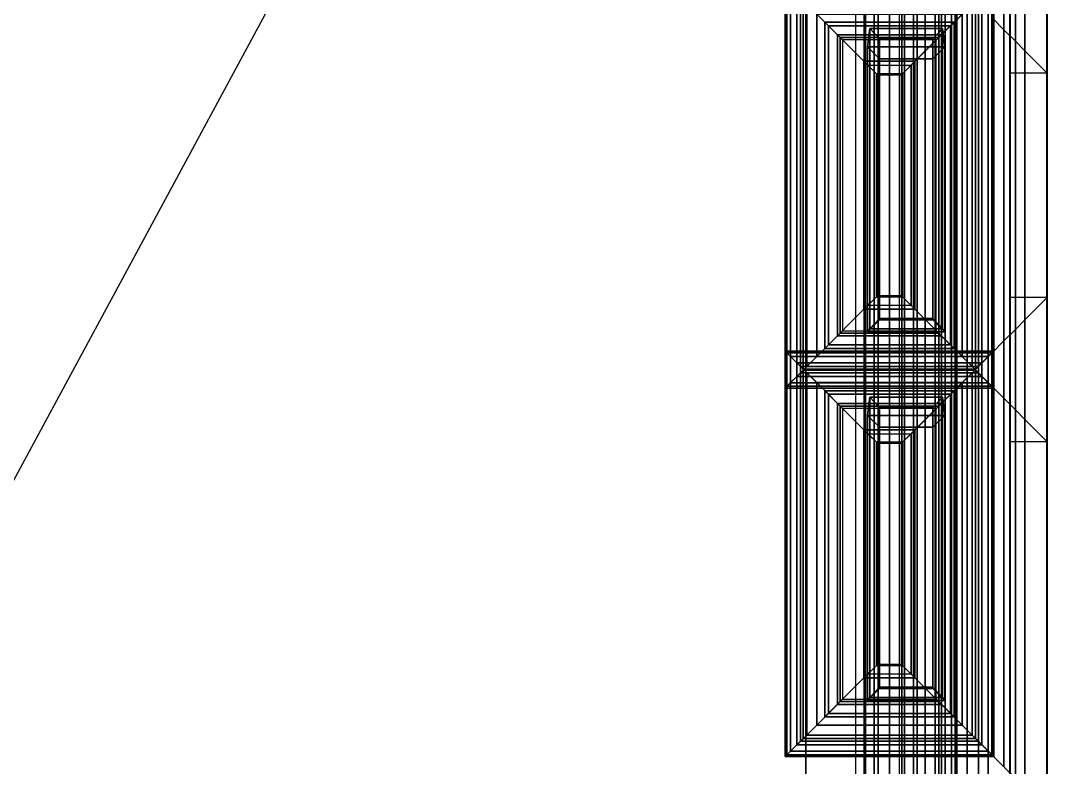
# Model space of a CAD drawing. Extents: x -152 to 154, y -106 to 95.
# Drawn here: x 102.56 to 133.72, y -8.25 to 14.03 of the extents above; entities that cross this region are included whole.
import ezdxf

# ---------------------------------------------------------------- set-up
doc = ezdxf.new("R2010")
doc.units = 0
for name, color, linetype in [('GROUND1', 253, 'CONTINUOUS'), ('ROOF1', 37, 'CONTINUOUS'), ('ROOF2', 59, 'CONTINUOUS'), ('WALLBASS', 250, 'CONTINUOUS'), ('WALLCOV', 37, 'CONTINUOUS'), ('WALLSIDE', 8, 'CONTINUOUS'), ('WALLVERS', 37, 'CONTINUOUS')]:
    doc.layers.add(name, color=color, linetype=linetype)

msp = doc.modelspace()

# ---------------------------------------------------------------- linework, layer by layer
at = {"layer": 'GROUND1', "invisible_edges": 8}
for points in [[(-151.5, 95, -0.075062), (-151.5, -80, -0.075062), (153.5, 95, -0.075062)], [(-151.5, -80, -0.075062), (-56.949997, -80, -0.075062), (153.5, 95, -0.075062)], [(-56.949997, -80, -0.075062), (-56.949997, -106, -0.075062), (153.5, 95, -0.075062)], [(153.5, 95, -0.075062), (-56.949997, -106, -0.075062), (58.949997, -80, -0.075062)], [(153.5, -80, -0.075062), (153.5, 95, -0.075062), (58.949997, -80, -0.075062)]]:
    msp.add_3dface(points, dxfattribs=at)
at = {"layer": 'ROOF1'}
for points in [[(0.5, 70, 105.704536), (0.5, 10, 135.704529), (82.527527, 10, 135.704529), (127.5, 70, 105.704536)], [(127.5, -52, 105.704536), (127.5, 10, 105.704536), (127.5, 70, 105.704536), (82.527527, 10, 135.704529)], [(127.5, -52, 105.704536), (82.527527, 10, 135.704529), (0.5, 10, 135.704529), (0.5, -52, 105.704536)]]:
    msp.add_3dface(points, dxfattribs=at)
at = {"layer": 'ROOF2'}
for points in [[(132.100006, -55.5, 107.236023), (132.100006, 73.800003, 107.236023), (-130, 73.800003, 107.236023), (-130, -55.5, 107.236023)], [(127.156631, 70.400963, 105.287766), (81.848633, 10.275219, 135.787766), (82.33374, 9.811211, 135.787766), (127.651321, 69.949677, 105.287766)], [(127.156631, 70.400963, 105.287766), (127.156631, 70.400963, 104.300003), (81.848633, 10.275219, 134.800003), (81.848633, 10.275219, 135.787766)], [(127.651321, 69.949677, 106.277718), (82.33374, 9.811207, 136.77771), (82.818832, 9.347198, 136.77771), (128.145996, 69.498383, 106.277718)], [(127.651321, 69.949677, 106.277718), (127.651321, 69.949677, 105.287766), (82.33374, 9.811211, 135.787766), (82.33374, 9.811207, 136.77771)], [(82.818832, 9.347198, 136.77771), (82.818848, 9.347198, 135.787766), (128.146011, 69.498383, 105.287766), (128.145996, 69.498383, 106.277718)], [(128.146011, 69.498383, 105.287766), (82.818848, 9.347198, 135.787766), (83.30394, 8.88319, 135.787766), (128.640686, 69.047089, 105.287766)], [(128.640686, 69.047089, 104.300003), (128.640686, 69.047089, 105.287766), (83.30394, 8.88319, 135.787766), (83.30394, 8.88319, 134.800003)], [(82.844101, 10.491188, 135.770432), (82.350983, 10.035786, 135.778381), (126.62146, -51.420319, 106.346451), (127.123932, -50.977798, 106.33873)], [(82.844101, 10.491188, 135.770432), (127.123932, -50.977798, 106.33873), (127.123932, -50.995041, 105.35112), (82.844101, 10.473949, 134.782822)], [(82.350967, 10.053066, 136.768188), (81.857849, 9.59766, 136.776123), (126.118973, -51.845573, 107.343979), (126.621445, -51.403046, 107.336258)], [(126.62146, -51.420319, 106.346451), (82.350983, 10.035786, 135.778381), (82.350967, 10.053066, 136.768188), (126.621445, -51.403046, 107.336258)], [(81.857849, 9.580379, 135.786331), (81.364716, 9.124977, 135.794281), (125.616486, -52.305367, 106.361908), (126.118973, -51.862846, 106.354179)], [(81.857849, 9.580379, 135.786331), (126.118973, -51.862846, 106.354179), (126.118973, -51.845573, 107.343979), (81.857849, 9.59766, 136.776123)], [(81.364716, 9.107738, 134.806671), (125.616486, -52.322601, 105.37429), (125.616486, -52.305367, 106.361908), (81.364716, 9.124977, 135.794281)]]:
    msp.add_3dface(points, dxfattribs=at)
at = {"layer": 'WALLBASS', "invisible_edges": 8}
for points in [[(127.74942, 20.169628, -0.5), (127.74942, 20.169628, 18), (127.74942, -2.330368, -0.5)], [(127.74942, -2.330368, -0.5), (127.74942, 20.169628, 18), (127.74942, -2.330368, 18)], [(127.74942, -2.330368, -0.5), (127.74942, -2.330368, 18), (127.74942, -8.830368, 5.300003)], [(127.74942, -8.830368, 5.300003), (127.74942, -2.330368, 18), (127.74942, -8.830368, 16.700001)], [(127.74942, -8.830368, 16.700001), (127.74942, -2.330368, 18), (127.74942, -18.430374, 16.700001)], [(127.74942, -2.330368, -0.5), (127.74942, -8.830368, 5.300003), (127.74942, -24.830368, -0.5)], [(127.74942, -18.430374, 16.700001), (127.74942, -2.330368, 18), (127.74942, -24.830368, 18)]]:
    msp.add_3dface(points, dxfattribs=at)
at = {"layer": 'WALLCOV'}
for points in [[(131.445328, 73.245331, 106.677689), (132.102219, 73.902222, 106.785728), (132.102219, -56.359291, 106.785728), (131.445328, -55.372772, 106.677689)], [(132.102219, 73.902222, 106.785728), (132.107178, 73.907181, 107.244904), (132.107178, -56.366737, 107.244904), (132.102219, -56.359291, 106.785728)], [(131.159729, 72.959724, 106.434586), (131.445328, 73.245331, 106.677689), (131.445328, -55.372772, 106.677689), (131.159729, -54.943848, 106.434586)], [(130.817001, 72.617004, 106.029434), (131.159729, 72.959724, 106.056442), (131.159729, -54.943848, 106.056442), (130.817001, -54.429146, 106.029434)], [(131.159729, 72.959724, 106.056442), (131.159729, 72.959724, 106.434586), (131.159729, -54.943848, 106.434586), (131.159729, -54.943848, 106.056442)], [(130.474274, 72.274277, 105.273132), (130.817001, 72.617004, 105.543243), (130.817001, -54.429146, 105.543243), (130.474274, -53.914436, 105.273132)], [(130.817001, 72.617004, 105.543243), (130.817001, 72.617004, 106.029434), (130.817001, -54.429146, 106.029434), (130.817001, -54.429146, 105.543243)], [(128.046646, 69.846642, 105.219116), (130.474274, 72.274277, 105.273132), (130.474274, -53.914436, 105.273132), (128.046646, -50.268608, 105.219116)], [(129.867172, 71.667175, 99.524506), (130.51297, 72.312965, 99.524506), (130.51297, -53.972534, 99.524506), (129.867172, -53.002693, 99.524506)], [(130.51297, 72.312965, 99.766678), (130.351517, 72.15152, 100.008842), (130.351517, -53.730072, 100.008842), (130.51297, -53.972534, 99.766678)], [(130.51297, 72.312965, 99.524506), (130.51297, 72.312965, 99.766678), (130.51297, -53.972534, 99.766678), (130.51297, -53.972534, 99.524506)], [(130.351517, 72.15152, 100.600815), (129.974808, 71.774811, 100.627716), (129.974808, -53.16433, 100.627716), (130.351517, -53.730072, 100.600815)], [(129.974808, 71.774811, 100.627716), (130.163162, 71.963165, 100.789169), (130.163162, -53.447205, 100.789169), (129.974808, -53.16433, 100.627716)], [(130.459152, 72.259148, 101.246597), (130.055527, 71.85553, 101.273506), (130.055527, -53.285561, 101.273506), (130.459152, -53.891716, 101.246597)], [(130.163162, 71.963165, 100.789169), (130.459152, 72.259148, 101.246597), (130.459152, -53.891716, 101.246597), (130.163162, -53.447205, 100.789169)], [(130.351517, 72.15152, 100.008842), (130.351517, 72.15152, 100.600815), (130.351517, -53.730072, 100.600815), (130.351517, -53.730072, 100.008842)], [(129.867172, 71.667175, 101.085152), (129.22139, 71.021393, 101.246597), (129.22139, -52.032845, 101.246597), (129.867172, -53.002693, 101.085152)], [(129.571198, 71.371193, 100.035751), (129.867172, 71.667175, 99.524506), (129.867172, -53.002693, 99.524506), (129.571198, -52.558182, 100.035751)], [(130.055527, 71.85553, 101.273506), (129.867172, 71.667175, 101.085152), (129.867172, -53.002693, 101.085152), (130.055527, -53.285561, 101.273506)], [(128.800003, 70.599998, 100.1269), (129.571198, 71.371193, 100.035751), (129.571198, -52.558182, 100.035751), (128.800003, -51.400002, 100.1269)], [(129.329025, 71.129021, 102.834152), (128.160889, 69.960884, 102.896202), (128.160889, -50.440178, 102.896202), (129.329025, -52.194489, 102.834152)], [(128.871597, 70.671593, 102.591988), (129.329025, 71.129021, 102.834152), (129.329025, -52.194489, 102.834152), (128.871597, -51.507515, 102.591988)], [(128.952316, 70.752312, 101.085152), (128.871597, 70.671593, 102.591988), (128.871597, -51.507515, 102.591988), (128.952316, -51.628746, 101.085152)], [(129.22139, 71.021393, 101.246597), (128.952316, 70.752312, 101.085152), (128.952316, -51.628746, 101.085152), (129.22139, -52.032845, 101.246597)], [(127.761047, 69.561043, 104.949005), (128.046646, 69.846642, 105.219116), (128.046646, -50.268608, 105.219116), (127.761047, -49.839684, 104.949005)], [(128.160889, 69.960884, 102.896202), (127.789597, 69.5896, 103.112289), (127.789597, -49.882576, 103.112289), (128.160889, -50.440178, 102.896202)], [(127.789597, 69.5896, 103.112289), (127.761047, 69.561043, 104.949005), (127.761047, -49.839684, 104.949005), (127.789597, -49.882576, 103.112289)], [(132.100006, 12.472824, 107.244904), (133.207169, 12.472824, 107.244904), (133.207199, 27.767174, 107.244904), (132.100006, 27.767174, 107.244904)], [(132.545349, 27.105328, 106.677689), (133.20224, 27.762215, 106.785728), (133.202209, 12.477783, 106.785728), (132.545319, 13.13467, 106.677689)], [(133.20224, 27.762215, 106.785728), (133.207199, 27.767174, 107.244904), (133.207169, 12.472824, 107.244904), (133.202209, 12.477783, 106.785728)], [(132.259735, 26.819721, 106.434586), (132.545349, 27.105328, 106.677689), (132.545319, 13.13467, 106.677689), (132.25972, 13.420277, 106.434586)], [(131.917023, 26.476997, 106.029434), (132.259735, 26.819721, 106.056442), (132.25972, 13.420277, 106.056442), (131.916992, 13.763, 106.029434)], [(132.259735, 26.819721, 106.056442), (132.259735, 26.819721, 106.434586), (132.25972, 13.420277, 106.434586), (132.25972, 13.420277, 106.056442)], [(131.574295, 26.134274, 105.273132), (131.917023, 26.476997, 105.543243), (131.916992, 13.763, 105.543243), (131.574265, 14.105724, 105.273132)], [(131.917023, 26.476997, 105.543243), (131.917023, 26.476997, 106.029434), (131.916992, 13.763, 106.029434), (131.916992, 13.763, 105.543243)], [(132.100006, 1.472824, 107.244904), (133.207169, 1.472824, 107.244904), (133.207199, 16.767174, 107.244904), (132.100006, 16.767174, 107.244904)], [(132.545349, 16.105328, 106.677689), (133.20224, 16.762215, 106.785728), (133.202209, 1.477776, 106.785728), (132.545319, 2.134666, 106.677689)], [(133.20224, 16.762215, 106.785728), (133.207199, 16.767174, 107.244904), (133.207169, 1.472824, 107.244904), (133.202209, 1.477776, 106.785728)], [(132.259735, 15.819721, 106.434586), (132.545349, 16.105328, 106.677689), (132.545319, 2.134666, 106.677689), (132.25972, 2.420273, 106.434586)], [(131.917023, 15.476997, 106.029434), (132.259735, 15.819721, 106.056442), (132.25972, 2.420273, 106.056442), (131.916992, 2.762993, 106.029434)], [(132.259735, 15.819721, 106.056442), (132.259735, 15.819721, 106.434586), (132.25972, 2.420273, 106.434586), (132.25972, 2.420273, 106.056442)], [(131.574295, 15.134274, 105.273132), (131.917023, 15.476997, 105.543243), (131.916992, 2.762993, 105.543243), (131.574265, 3.105721, 105.273132)], [(131.917023, 15.476997, 105.543243), (131.917023, 15.476997, 106.029434), (131.916992, 2.762993, 106.029434), (131.916992, 2.762993, 105.543243)], [(126.032837, 3.712822, 99.524506), (125.387039, 3.067039, 99.524506), (125.387039, 15.172958, 99.524506), (126.032837, 14.527172, 99.524506)], [(125.387039, 3.067039, 99.524506), (125.387039, 3.067039, 99.766678), (125.387039, 15.172958, 99.766678), (125.387039, 15.172958, 99.524506)], [(125.387039, 3.067039, 99.766678), (125.548492, 3.228485, 100.008842), (125.548492, 15.011513, 100.008842), (125.387039, 15.172958, 99.766678)], [(125.736847, 3.41684, 100.789169), (125.440857, 3.12085, 101.246597), (125.440857, 15.119141, 101.246597), (125.736847, 14.823158, 100.789169)], [(125.440857, 3.12085, 101.246597), (125.844482, 3.524467, 101.273506), (125.844482, 14.715527, 101.273506), (125.440857, 15.119141, 101.246597)], [(125.548492, 3.228485, 100.008842), (125.548492, 3.228485, 100.600815), (125.548492, 15.011513, 100.600815), (125.548492, 15.011513, 100.008842)], [(125.548492, 3.228485, 100.600815), (125.925201, 3.605194, 100.627716), (125.925201, 14.634804, 100.627716), (125.548492, 15.011513, 100.600815)], [(129.146652, 12.706638, 105.219116), (131.574295, 15.134274, 105.273132), (131.574265, 3.105721, 105.273132), (129.146637, 5.533356, 105.219116)], [(130.967194, 14.527172, 99.524506), (131.612976, 15.172958, 99.524506), (131.612961, 3.067039, 99.524506), (130.967163, 3.712822, 99.524506)], [(131.451523, 15.011513, 100.600815), (131.074814, 14.634804, 100.627716), (131.074799, 3.605194, 100.627716), (131.451508, 3.228485, 100.600815)], [(131.559158, 15.119141, 101.246597), (131.155548, 14.715527, 101.273506), (131.155518, 3.524467, 101.273506), (131.559143, 3.12085, 101.246597)], [(131.263168, 14.823158, 100.789169), (131.559158, 15.119141, 101.246597), (131.559143, 3.12085, 101.246597), (131.263153, 3.41684, 100.789169)], [(131.612976, 15.172958, 99.766678), (131.451523, 15.011513, 100.008842), (131.451508, 3.228485, 100.008842), (131.612961, 3.067039, 99.766678)], [(131.451523, 15.011513, 100.008842), (131.451523, 15.011513, 100.600815), (131.451508, 3.228485, 100.600815), (131.451508, 3.228485, 100.008842)], [(131.612976, 15.172958, 99.524506), (131.612976, 15.172958, 99.766678), (131.612961, 3.067039, 99.766678), (131.612961, 3.067039, 99.524506)], [(125.925201, 3.605194, 100.627716), (125.736847, 3.41684, 100.789169), (125.736847, 14.823158, 100.789169), (125.925201, 14.634804, 100.627716)], [(125.844482, 3.524467, 101.273506), (126.032837, 3.712822, 101.085152), (126.032837, 14.527172, 101.085152), (125.844482, 14.715527, 101.273506)], [(131.155548, 14.715527, 101.273506), (130.967194, 14.527172, 101.085152), (130.967163, 3.712822, 101.085152), (131.155518, 3.524467, 101.273506)], [(131.074814, 14.634804, 100.627716), (131.263168, 14.823158, 100.789169), (131.263153, 3.41684, 100.789169), (131.074799, 3.605194, 100.627716)], [(126.328812, 4.008804, 100.035751), (126.032837, 3.712822, 99.524506), (126.032837, 14.527172, 99.524506), (126.328812, 14.231186, 100.035751)], [(126.032837, 3.712822, 101.085152), (126.678619, 4.358604, 101.246597), (126.678619, 13.881386, 101.246597), (126.032837, 14.527172, 101.085152)], [(126.032837, 14.527172, 101.085152), (126.678619, 13.881386, 101.246597), (130.321396, 13.881386, 101.246597), (130.967194, 14.527172, 101.085152)], [(130.967194, 14.527172, 101.085152), (130.321396, 13.881386, 101.246597), (130.321381, 4.358604, 101.246597), (130.967163, 3.712822, 101.085152)], [(130.671204, 14.231186, 100.035751), (130.967194, 14.527172, 99.524506), (130.967163, 3.712822, 99.524506), (130.671188, 4.008804, 100.035751)], [(127.100006, 4.779999, 100.1269), (126.328812, 4.008804, 100.035751), (126.328812, 14.231186, 100.035751), (127.100006, 13.459995, 100.1269)], [(127.100006, 13.459995, 100.1269), (126.328812, 14.231186, 100.035751), (130.671204, 14.231186, 100.035751), (129.900009, 13.459995, 100.1269)], [(129.900009, 13.459995, 100.1269), (130.671204, 14.231186, 100.035751), (130.671188, 4.008804, 100.035751), (129.899994, 4.779999, 100.1269)], [(127.028412, 4.708412, 102.591988), (126.570984, 4.250977, 102.834152), (126.570984, 13.989017, 102.834152), (127.028412, 13.531586, 102.591988)], [(126.570984, 4.250977, 102.834152), (127.73912, 5.419113, 102.896202), (127.73912, 12.820881, 102.896202), (126.570984, 13.989017, 102.834152)], [(127.028412, 13.531586, 102.591988), (126.570984, 13.989017, 102.834152), (130.429031, 13.989017, 102.834152), (129.971603, 13.531586, 102.591988)], [(126.570984, 13.989017, 102.834152), (127.73912, 12.820881, 102.896202), (129.260895, 12.820881, 102.896202), (130.429031, 13.989017, 102.834152)], [(126.678619, 4.358604, 101.246597), (126.947693, 4.627686, 101.085152), (126.947693, 13.612309, 101.085152), (126.678619, 13.881386, 101.246597)], [(126.678619, 13.881386, 101.246597), (126.947693, 13.612309, 101.085152), (130.052322, 13.612309, 101.085152), (130.321396, 13.881386, 101.246597)], [(130.429031, 13.989017, 102.834152), (129.260895, 12.820881, 102.896202), (129.26088, 5.419113, 102.896202), (130.429016, 4.250977, 102.834152)], [(129.971603, 13.531586, 102.591988), (130.429031, 13.989017, 102.834152), (130.429016, 4.250977, 102.834152), (129.971588, 4.708412, 102.591988)], [(130.321396, 13.881386, 101.246597), (130.052322, 13.612309, 101.085152), (130.052307, 4.627686, 101.085152), (130.321381, 4.358604, 101.246597)], [(126.947693, 4.627686, 101.085152), (127.028412, 4.708412, 102.591988), (127.028412, 13.531586, 102.591988), (126.947693, 13.612309, 101.085152)], [(126.947693, 13.612309, 101.085152), (127.028412, 13.531586, 102.591988), (129.971603, 13.531586, 102.591988), (130.052322, 13.612309, 101.085152)], [(130.052322, 13.612309, 101.085152), (129.971603, 13.531586, 102.591988), (129.971588, 4.708412, 102.591988), (130.052307, 4.627686, 101.085152)], [(127.73912, 5.419113, 102.896202), (128.110413, 5.790398, 103.112289), (128.110413, 12.449596, 103.112289), (127.73912, 12.820881, 102.896202)], [(127.73912, 12.820881, 102.896202), (128.110413, 12.449596, 103.112289), (128.889603, 12.449596, 103.112289), (129.260895, 12.820881, 102.896202)], [(129.260895, 12.820881, 102.896202), (128.889603, 12.449596, 103.112289), (128.889603, 5.790398, 103.112289), (129.26088, 5.419113, 102.896202)], [(128.138962, 5.818962, 104.949005), (127.853363, 5.533356, 105.219116), (127.853363, 12.706638, 105.219116), (128.138962, 12.421036, 104.949005)], [(128.138962, 12.421036, 104.949005), (127.853363, 12.706638, 105.219116), (129.146652, 12.706638, 105.219116), (128.861053, 12.421036, 104.949005)], [(128.861053, 12.421036, 104.949005), (129.146652, 12.706638, 105.219116), (129.146637, 5.533356, 105.219116), (128.861038, 5.818962, 104.949005)], [(128.110413, 5.790398, 103.112289), (128.138962, 5.818962, 104.949005), (128.138962, 12.421036, 104.949005), (128.110413, 12.449596, 103.112289)], [(128.110413, 12.449596, 103.112289), (128.138962, 12.421036, 104.949005), (128.861053, 12.421036, 104.949005), (128.889603, 12.449596, 103.112289)], [(128.889603, 12.449596, 103.112289), (128.861053, 12.421036, 104.949005), (128.861038, 5.818962, 104.949005), (128.889603, 5.790398, 103.112289)], [(129.26088, 5.419113, 102.896202), (128.889603, 5.790398, 103.112289), (128.110413, 5.790398, 103.112289), (127.73912, 5.419113, 102.896202)], [(128.861038, 5.818962, 104.949005), (129.146637, 5.533356, 105.219116), (127.853363, 5.533356, 105.219116), (128.138962, 5.818962, 104.949005)], [(128.889603, 5.790398, 103.112289), (128.861038, 5.818962, 104.949005), (128.138962, 5.818962, 104.949005), (128.110413, 5.790398, 103.112289)], [(132.100006, -9.527176, 107.244904), (133.207169, -9.527176, 107.244904), (133.207199, 5.767166, 107.244904), (132.100006, 5.767166, 107.244904)], [(132.545349, 5.105324, 106.677689), (133.20224, 5.762215, 106.785728), (133.202209, -9.522224, 106.785728), (132.545319, -8.865334, 106.677689)], [(132.545349, 5.105324, 106.677689), (133.20224, 5.762215, 106.785728), (133.202209, -9.522224, 106.785728), (132.545319, -8.865334, 106.677689)], [(133.20224, 5.762215, 106.785728), (133.207199, 5.767166, 107.244904), (133.207169, -9.527176, 107.244904), (133.202209, -9.522224, 106.785728)], [(133.20224, 5.762215, 106.785728), (133.207199, 5.767166, 107.244904), (133.207169, -9.527176, 107.244904), (133.202209, -9.522224, 106.785728)], [(130.429016, 4.250977, 102.834152), (129.26088, 5.419113, 102.896202), (127.73912, 5.419113, 102.896202), (126.570984, 4.250977, 102.834152)], [(132.259735, 4.819717, 106.434586), (132.545349, 5.105324, 106.677689), (132.545319, -8.865334, 106.677689), (132.25972, -8.579727, 106.434586)], [(132.259735, 4.819717, 106.434586), (132.545349, 5.105324, 106.677689), (132.545319, -8.865334, 106.677689), (132.25972, -8.579727, 106.434586)], [(129.899994, 4.779999, 100.1269), (130.671188, 4.008804, 100.035751), (126.328812, 4.008804, 100.035751), (127.100006, 4.779999, 100.1269)], [(129.971588, 4.708412, 102.591988), (130.429016, 4.250977, 102.834152), (126.570984, 4.250977, 102.834152), (127.028412, 4.708412, 102.591988)], [(130.052307, 4.627686, 101.085152), (129.971588, 4.708412, 102.591988), (127.028412, 4.708412, 102.591988), (126.947693, 4.627686, 101.085152)], [(131.917023, 4.476997, 106.029434), (132.259735, 4.819717, 106.056442), (132.25972, -8.579727, 106.056442), (131.916992, -8.237007, 106.029434)], [(131.917023, 4.476997, 106.029434), (132.259735, 4.819717, 106.056442), (132.25972, -8.579727, 106.056442), (131.916992, -8.237007, 106.029434)], [(132.259735, 4.819717, 106.056442), (132.259735, 4.819717, 106.434586), (132.25972, -8.579727, 106.434586), (132.25972, -8.579727, 106.056442)], [(132.259735, 4.819717, 106.056442), (132.259735, 4.819717, 106.434586), (132.25972, -8.579727, 106.434586), (132.25972, -8.579727, 106.056442)], [(130.321381, 4.358604, 101.246597), (130.052307, 4.627686, 101.085152), (126.947693, 4.627686, 101.085152), (126.678619, 4.358604, 101.246597)], [(131.574295, 4.13427, 105.273132), (131.917023, 4.476997, 105.543243), (131.916992, -8.237007, 105.543243), (131.574265, -7.894279, 105.273132)], [(131.574295, 4.13427, 105.273132), (131.917023, 4.476997, 105.543243), (131.916992, -8.237007, 105.543243), (131.574265, -7.894279, 105.273132)], [(131.917023, 4.476997, 105.543243), (131.917023, 4.476997, 106.029434), (131.916992, -8.237007, 106.029434), (131.916992, -8.237007, 105.543243)], [(131.917023, 4.476997, 105.543243), (131.917023, 4.476997, 106.029434), (131.916992, -8.237007, 106.029434), (131.916992, -8.237007, 105.543243)], [(126.032837, -7.287178, 99.524506), (125.387039, -7.932961, 99.524506), (125.387039, 4.172951, 99.524506), (126.032837, 3.527168, 99.524506)], [(125.387039, -7.932961, 99.524506), (125.387039, -7.932961, 99.766678), (125.387039, 4.172951, 99.766678), (125.387039, 4.172951, 99.524506)], [(125.387039, -7.932961, 99.766678), (125.548492, -7.771515, 100.008842), (125.548492, 4.011505, 100.008842), (125.387039, 4.172951, 99.766678)], [(126.032837, 3.527168, 99.524506), (125.387039, 4.172951, 99.524506), (131.612976, 4.172951, 99.524506), (130.967194, 3.527168, 99.524506)], [(125.387039, 4.172951, 99.524506), (125.387039, 4.172951, 99.766678), (131.612976, 4.172951, 99.766678), (131.612976, 4.172951, 99.524506)], [(125.387039, 4.172951, 99.766678), (125.548492, 4.011505, 100.008842), (131.451523, 4.011505, 100.008842), (131.612976, 4.172951, 99.766678)], [(126.032837, -7.287178, 99.524506), (125.387039, -7.932961, 99.524506), (125.387039, 4.172951, 99.524506), (126.032837, 3.527168, 99.524506)], [(125.387039, -7.932961, 99.524506), (125.387039, -7.932961, 99.766678), (125.387039, 4.172951, 99.766678), (125.387039, 4.172951, 99.524506)], [(125.387039, -7.932961, 99.766678), (125.548492, -7.771515, 100.008842), (125.548492, 4.011505, 100.008842), (125.387039, 4.172951, 99.766678)], [(126.032837, 3.527168, 99.524506), (125.387039, 4.172951, 99.524506), (131.612976, 4.172951, 99.524506), (130.967194, 3.527168, 99.524506)], [(125.387039, 4.172951, 99.524506), (125.387039, 4.172951, 99.766678), (131.612976, 4.172951, 99.766678), (131.612976, 4.172951, 99.524506)], [(125.387039, 4.172951, 99.766678), (125.548492, 4.011505, 100.008842), (131.451523, 4.011505, 100.008842), (131.612976, 4.172951, 99.766678)], [(125.736847, -7.58316, 100.789169), (125.440857, -7.87915, 101.246597), (125.440857, 4.119141, 101.246597), (125.736847, 3.823151, 100.789169)], [(125.440857, -7.87915, 101.246597), (125.844482, -7.475533, 101.273506), (125.844482, 3.715523, 101.273506), (125.440857, 4.119141, 101.246597)], [(125.736847, 3.823151, 100.789169), (125.440857, 4.119141, 101.246597), (131.559158, 4.119141, 101.246597), (131.263168, 3.823151, 100.789169)], [(125.440857, 4.119141, 101.246597), (125.844482, 3.715523, 101.273506), (131.155548, 3.715523, 101.273506), (131.559158, 4.119141, 101.246597)], [(125.736847, -7.58316, 100.789169), (125.440857, -7.87915, 101.246597), (125.440857, 4.119141, 101.246597), (125.736847, 3.823151, 100.789169)], [(125.440857, -7.87915, 101.246597), (125.844482, -7.475533, 101.273506), (125.844482, 3.715523, 101.273506), (125.440857, 4.119141, 101.246597)], [(125.736847, 3.823151, 100.789169), (125.440857, 4.119141, 101.246597), (131.559158, 4.119141, 101.246597), (131.263168, 3.823151, 100.789169)], [(125.440857, 4.119141, 101.246597), (125.844482, 3.715523, 101.273506), (131.155548, 3.715523, 101.273506), (131.559158, 4.119141, 101.246597)], [(130.967163, 3.712822, 101.085152), (130.321381, 4.358604, 101.246597), (126.678619, 4.358604, 101.246597), (126.032837, 3.712822, 101.085152)], [(129.146652, 1.706635, 105.219116), (131.574295, 4.13427, 105.273132), (131.574265, -7.894279, 105.273132), (129.146637, -5.466644, 105.219116)], [(129.146652, 1.706635, 105.219116), (131.574295, 4.13427, 105.273132), (131.574265, -7.894279, 105.273132), (129.146637, -5.466644, 105.219116)], [(130.967194, 3.527168, 99.524506), (131.612976, 4.172951, 99.524506), (131.612961, -7.932961, 99.524506), (130.967163, -7.287178, 99.524506)], [(130.967194, 3.527168, 99.524506), (131.612976, 4.172951, 99.524506), (131.612961, -7.932961, 99.524506), (130.967163, -7.287178, 99.524506)], [(131.559158, 4.119141, 101.246597), (131.155548, 3.715523, 101.273506), (131.155518, -7.475533, 101.273506), (131.559143, -7.87915, 101.246597)], [(131.559158, 4.119141, 101.246597), (131.155548, 3.715523, 101.273506), (131.155518, -7.475533, 101.273506), (131.559143, -7.87915, 101.246597)], [(131.263168, 3.823151, 100.789169), (131.559158, 4.119141, 101.246597), (131.559143, -7.87915, 101.246597), (131.263153, -7.58316, 100.789169)], [(131.263168, 3.823151, 100.789169), (131.559158, 4.119141, 101.246597), (131.559143, -7.87915, 101.246597), (131.263153, -7.58316, 100.789169)], [(131.612976, 4.172951, 99.766678), (131.451523, 4.011505, 100.008842), (131.451508, -7.771515, 100.008842), (131.612961, -7.932961, 99.766678)], [(131.612976, 4.172951, 99.766678), (131.451523, 4.011505, 100.008842), (131.451508, -7.771515, 100.008842), (131.612961, -7.932961, 99.766678)], [(131.612976, 4.172951, 99.524506), (131.612976, 4.172951, 99.766678), (131.612961, -7.932961, 99.766678), (131.612961, -7.932961, 99.524506)], [(131.612976, 4.172951, 99.524506), (131.612976, 4.172951, 99.766678), (131.612961, -7.932961, 99.766678), (131.612961, -7.932961, 99.524506)], [(125.548492, -7.771515, 100.008842), (125.548492, -7.771515, 100.600815), (125.548492, 4.011505, 100.600815), (125.548492, 4.011505, 100.008842)], [(125.548492, -7.771515, 100.600815), (125.925201, -7.394806, 100.627716), (125.925201, 3.634796, 100.627716), (125.548492, 4.011505, 100.600815)], [(125.548492, 4.011505, 100.008842), (125.548492, 4.011505, 100.600815), (131.451523, 4.011505, 100.600815), (131.451523, 4.011505, 100.008842)], [(125.548492, 4.011505, 100.600815), (125.925201, 3.634796, 100.627716), (131.074814, 3.634796, 100.627716), (131.451523, 4.011505, 100.600815)], [(125.548492, -7.771515, 100.008842), (125.548492, -7.771515, 100.600815), (125.548492, 4.011505, 100.600815), (125.548492, 4.011505, 100.008842)], [(125.548492, -7.771515, 100.600815), (125.925201, -7.394806, 100.627716), (125.925201, 3.634796, 100.627716), (125.548492, 4.011505, 100.600815)], [(125.548492, 4.011505, 100.008842), (125.548492, 4.011505, 100.600815), (131.451523, 4.011505, 100.600815), (131.451523, 4.011505, 100.008842)], [(125.548492, 4.011505, 100.600815), (125.925201, 3.634796, 100.627716), (131.074814, 3.634796, 100.627716), (131.451523, 4.011505, 100.600815)], [(125.925201, -7.394806, 100.627716), (125.736847, -7.58316, 100.789169), (125.736847, 3.823151, 100.789169), (125.925201, 3.634796, 100.627716)], [(125.925201, 3.634796, 100.627716), (125.736847, 3.823151, 100.789169), (131.263168, 3.823151, 100.789169), (131.074814, 3.634796, 100.627716)], [(125.925201, -7.394806, 100.627716), (125.736847, -7.58316, 100.789169), (125.736847, 3.823151, 100.789169), (125.925201, 3.634796, 100.627716)], [(125.925201, 3.634796, 100.627716), (125.736847, 3.823151, 100.789169), (131.263168, 3.823151, 100.789169), (131.074814, 3.634796, 100.627716)], [(130.671188, 4.008804, 100.035751), (130.967163, 3.712822, 99.524506), (126.032837, 3.712822, 99.524506), (126.328812, 4.008804, 100.035751)], [(131.451523, 4.011505, 100.600815), (131.074814, 3.634796, 100.627716), (131.074799, -7.394806, 100.627716), (131.451508, -7.771515, 100.600815)], [(131.451523, 4.011505, 100.600815), (131.074814, 3.634796, 100.627716), (131.074799, -7.394806, 100.627716), (131.451508, -7.771515, 100.600815)], [(131.074814, 3.634796, 100.627716), (131.263168, 3.823151, 100.789169), (131.263153, -7.58316, 100.789169), (131.074799, -7.394806, 100.627716)], [(131.074814, 3.634796, 100.627716), (131.263168, 3.823151, 100.789169), (131.263153, -7.58316, 100.789169), (131.074799, -7.394806, 100.627716)], [(131.451523, 4.011505, 100.008842), (131.451523, 4.011505, 100.600815), (131.451508, -7.771515, 100.600815), (131.451508, -7.771515, 100.008842)], [(131.451523, 4.011505, 100.008842), (131.451523, 4.011505, 100.600815), (131.451508, -7.771515, 100.600815), (131.451508, -7.771515, 100.008842)], [(130.967163, 3.712822, 99.524506), (131.612961, 3.067039, 99.524506), (125.387039, 3.067039, 99.524506), (126.032837, 3.712822, 99.524506)], [(131.559143, 3.12085, 101.246597), (131.155518, 3.524467, 101.273506), (125.844482, 3.524467, 101.273506), (125.440857, 3.12085, 101.246597)], [(131.451508, 3.228485, 100.600815), (131.074799, 3.605194, 100.627716), (125.925201, 3.605194, 100.627716), (125.548492, 3.228485, 100.600815)], [(131.074799, 3.605194, 100.627716), (131.263153, 3.41684, 100.789169), (125.736847, 3.41684, 100.789169), (125.925201, 3.605194, 100.627716)], [(125.844482, -7.475533, 101.273506), (126.032837, -7.287178, 101.085152), (126.032837, 3.527168, 101.085152), (125.844482, 3.715523, 101.273506)], [(125.844482, 3.715523, 101.273506), (126.032837, 3.527168, 101.085152), (130.967194, 3.527168, 101.085152), (131.155548, 3.715523, 101.273506)], [(125.844482, -7.475533, 101.273506), (126.032837, -7.287178, 101.085152), (126.032837, 3.527168, 101.085152), (125.844482, 3.715523, 101.273506)], [(125.844482, 3.715523, 101.273506), (126.032837, 3.527168, 101.085152), (130.967194, 3.527168, 101.085152), (131.155548, 3.715523, 101.273506)], [(131.155518, 3.524467, 101.273506), (130.967163, 3.712822, 101.085152), (126.032837, 3.712822, 101.085152), (125.844482, 3.524467, 101.273506)], [(126.328812, -6.991196, 100.035751), (126.032837, -7.287178, 99.524506), (126.032837, 3.527168, 99.524506), (126.328812, 3.231186, 100.035751)], [(126.032837, -7.287178, 101.085152), (126.678619, -6.641396, 101.246597), (126.678619, 2.881386, 101.246597), (126.032837, 3.527168, 101.085152)], [(126.328812, 3.231186, 100.035751), (126.032837, 3.527168, 99.524506), (130.967194, 3.527168, 99.524506), (130.671204, 3.231186, 100.035751)], [(126.032837, 3.527168, 101.085152), (126.678619, 2.881386, 101.246597), (130.321396, 2.881386, 101.246597), (130.967194, 3.527168, 101.085152)], [(126.328812, -6.991196, 100.035751), (126.032837, -7.287178, 99.524506), (126.032837, 3.527168, 99.524506), (126.328812, 3.231186, 100.035751)], [(126.032837, -7.287178, 101.085152), (126.678619, -6.641396, 101.246597), (126.678619, 2.881386, 101.246597), (126.032837, 3.527168, 101.085152)], [(126.328812, 3.231186, 100.035751), (126.032837, 3.527168, 99.524506), (130.967194, 3.527168, 99.524506), (130.671204, 3.231186, 100.035751)], [(126.032837, 3.527168, 101.085152), (126.678619, 2.881386, 101.246597), (130.321396, 2.881386, 101.246597), (130.967194, 3.527168, 101.085152)], [(130.967194, 3.527168, 101.085152), (130.321396, 2.881386, 101.246597), (130.321381, -6.641396, 101.246597), (130.967163, -7.287178, 101.085152)], [(130.967194, 3.527168, 101.085152), (130.321396, 2.881386, 101.246597), (130.321381, -6.641396, 101.246597), (130.967163, -7.287178, 101.085152)], [(130.671204, 3.231186, 100.035751), (130.967194, 3.527168, 99.524506), (130.967163, -7.287178, 99.524506), (130.671188, -6.991196, 100.035751)], [(130.671204, 3.231186, 100.035751), (130.967194, 3.527168, 99.524506), (130.967163, -7.287178, 99.524506), (130.671188, -6.991196, 100.035751)], [(131.155548, 3.715523, 101.273506), (130.967194, 3.527168, 101.085152), (130.967163, -7.287178, 101.085152), (131.155518, -7.475533, 101.273506)], [(131.155548, 3.715523, 101.273506), (130.967194, 3.527168, 101.085152), (130.967163, -7.287178, 101.085152), (131.155518, -7.475533, 101.273506)], [(131.612961, 3.067039, 99.766678), (131.451508, 3.228485, 100.008842), (125.548492, 3.228485, 100.008842), (125.387039, 3.067039, 99.766678)], [(131.263153, 3.41684, 100.789169), (131.559143, 3.12085, 101.246597), (125.440857, 3.12085, 101.246597), (125.736847, 3.41684, 100.789169)], [(131.451508, 3.228485, 100.008842), (131.451508, 3.228485, 100.600815), (125.548492, 3.228485, 100.600815), (125.548492, 3.228485, 100.008842)], [(127.100006, -6.220001, 100.1269), (126.328812, -6.991196, 100.035751), (126.328812, 3.231186, 100.035751), (127.100006, 2.459991, 100.1269)], [(127.100006, 2.459991, 100.1269), (126.328812, 3.231186, 100.035751), (130.671204, 3.231186, 100.035751), (129.900009, 2.459991, 100.1269)], [(127.100006, -6.220001, 100.1269), (126.328812, -6.991196, 100.035751), (126.328812, 3.231186, 100.035751), (127.100006, 2.459991, 100.1269)], [(127.100006, 2.459991, 100.1269), (126.328812, 3.231186, 100.035751), (130.671204, 3.231186, 100.035751), (129.900009, 2.459991, 100.1269)], [(129.900009, 2.459991, 100.1269), (130.671204, 3.231186, 100.035751), (130.671188, -6.991196, 100.035751), (129.899994, -6.220001, 100.1269)], [(129.900009, 2.459991, 100.1269), (130.671204, 3.231186, 100.035751), (130.671188, -6.991196, 100.035751), (129.899994, -6.220001, 100.1269)], [(131.612961, 3.067039, 99.524506), (131.612961, 3.067039, 99.766678), (125.387039, 3.067039, 99.766678), (125.387039, 3.067039, 99.524506)], [(127.028412, -6.291588, 102.591988), (126.570984, -6.749023, 102.834152), (126.570984, 2.989014, 102.834152), (127.028412, 2.531578, 102.591988)], [(126.570984, -6.749023, 102.834152), (127.73912, -5.580887, 102.896202), (127.73912, 1.820877, 102.896202), (126.570984, 2.989014, 102.834152)], [(127.028412, 2.531578, 102.591988), (126.570984, 2.989014, 102.834152), (130.429031, 2.989014, 102.834152), (129.971603, 2.531578, 102.591988)], [(126.570984, 2.989014, 102.834152), (127.73912, 1.820877, 102.896202), (129.260895, 1.820877, 102.896202), (130.429031, 2.989014, 102.834152)], [(127.028412, -6.291588, 102.591988), (126.570984, -6.749023, 102.834152), (126.570984, 2.989014, 102.834152), (127.028412, 2.531578, 102.591988)], [(126.570984, -6.749023, 102.834152), (127.73912, -5.580887, 102.896202), (127.73912, 1.820877, 102.896202), (126.570984, 2.989014, 102.834152)], [(127.028412, 2.531578, 102.591988), (126.570984, 2.989014, 102.834152), (130.429031, 2.989014, 102.834152), (129.971603, 2.531578, 102.591988)], [(126.570984, 2.989014, 102.834152), (127.73912, 1.820877, 102.896202), (129.260895, 1.820877, 102.896202), (130.429031, 2.989014, 102.834152)], [(126.678619, -6.641396, 101.246597), (126.947693, -6.372314, 101.085152), (126.947693, 2.612305, 101.085152), (126.678619, 2.881386, 101.246597)], [(126.678619, 2.881386, 101.246597), (126.947693, 2.612305, 101.085152), (130.052322, 2.612305, 101.085152), (130.321396, 2.881386, 101.246597)], [(126.678619, -6.641396, 101.246597), (126.947693, -6.372314, 101.085152), (126.947693, 2.612305, 101.085152), (126.678619, 2.881386, 101.246597)], [(126.678619, 2.881386, 101.246597), (126.947693, 2.612305, 101.085152), (130.052322, 2.612305, 101.085152), (130.321396, 2.881386, 101.246597)], [(130.429031, 2.989014, 102.834152), (129.260895, 1.820877, 102.896202), (129.26088, -5.580887, 102.896202), (130.429016, -6.749023, 102.834152)], [(130.429031, 2.989014, 102.834152), (129.260895, 1.820877, 102.896202), (129.26088, -5.580887, 102.896202), (130.429016, -6.749023, 102.834152)], [(129.971603, 2.531578, 102.591988), (130.429031, 2.989014, 102.834152), (130.429016, -6.749023, 102.834152), (129.971588, -6.291588, 102.591988)], [(129.971603, 2.531578, 102.591988), (130.429031, 2.989014, 102.834152), (130.429016, -6.749023, 102.834152), (129.971588, -6.291588, 102.591988)], [(130.321396, 2.881386, 101.246597), (130.052322, 2.612305, 101.085152), (130.052307, -6.372314, 101.085152), (130.321381, -6.641396, 101.246597)], [(130.321396, 2.881386, 101.246597), (130.052322, 2.612305, 101.085152), (130.052307, -6.372314, 101.085152), (130.321381, -6.641396, 101.246597)], [(126.947693, -6.372314, 101.085152), (127.028412, -6.291588, 102.591988), (127.028412, 2.531578, 102.591988), (126.947693, 2.612305, 101.085152)], [(126.947693, 2.612305, 101.085152), (127.028412, 2.531578, 102.591988), (129.971603, 2.531578, 102.591988), (130.052322, 2.612305, 101.085152)], [(126.947693, -6.372314, 101.085152), (127.028412, -6.291588, 102.591988), (127.028412, 2.531578, 102.591988), (126.947693, 2.612305, 101.085152)], [(126.947693, 2.612305, 101.085152), (127.028412, 2.531578, 102.591988), (129.971603, 2.531578, 102.591988), (130.052322, 2.612305, 101.085152)], [(130.052322, 2.612305, 101.085152), (129.971603, 2.531578, 102.591988), (129.971588, -6.291588, 102.591988), (130.052307, -6.372314, 101.085152)], [(130.052322, 2.612305, 101.085152), (129.971603, 2.531578, 102.591988), (129.971588, -6.291588, 102.591988), (130.052307, -6.372314, 101.085152)], [(127.73912, -5.580887, 102.896202), (128.110413, -5.209602, 103.112289), (128.110413, 1.449593, 103.112289), (127.73912, 1.820877, 102.896202)], [(127.73912, 1.820877, 102.896202), (128.110413, 1.449593, 103.112289), (128.889603, 1.449593, 103.112289), (129.260895, 1.820877, 102.896202)], [(127.73912, -5.580887, 102.896202), (128.110413, -5.209602, 103.112289), (128.110413, 1.449593, 103.112289), (127.73912, 1.820877, 102.896202)], [(127.73912, 1.820877, 102.896202), (128.110413, 1.449593, 103.112289), (128.889603, 1.449593, 103.112289), (129.260895, 1.820877, 102.896202)], [(128.138962, -5.181038, 104.949005), (127.853363, -5.466644, 105.219116), (127.853363, 1.706635, 105.219116), (128.138962, 1.421028, 104.949005)], [(128.138962, 1.421028, 104.949005), (127.853363, 1.706635, 105.219116), (129.146652, 1.706635, 105.219116), (128.861053, 1.421028, 104.949005)], [(128.138962, -5.181038, 104.949005), (127.853363, -5.466644, 105.219116), (127.853363, 1.706635, 105.219116), (128.138962, 1.421028, 104.949005)], [(128.138962, 1.421028, 104.949005), (127.853363, 1.706635, 105.219116), (129.146652, 1.706635, 105.219116), (128.861053, 1.421028, 104.949005)], [(128.861053, 1.421028, 104.949005), (129.146652, 1.706635, 105.219116), (129.146637, -5.466644, 105.219116), (128.861038, -5.181038, 104.949005)], [(128.861053, 1.421028, 104.949005), (129.146652, 1.706635, 105.219116), (129.146637, -5.466644, 105.219116), (128.861038, -5.181038, 104.949005)], [(129.260895, 1.820877, 102.896202), (128.889603, 1.449593, 103.112289), (128.889603, -5.209602, 103.112289), (129.26088, -5.580887, 102.896202)], [(129.260895, 1.820877, 102.896202), (128.889603, 1.449593, 103.112289), (128.889603, -5.209602, 103.112289), (129.26088, -5.580887, 102.896202)], [(128.110413, -5.209602, 103.112289), (128.138962, -5.181038, 104.949005), (128.138962, 1.421028, 104.949005), (128.110413, 1.449593, 103.112289)], [(128.110413, 1.449593, 103.112289), (128.138962, 1.421028, 104.949005), (128.861053, 1.421028, 104.949005), (128.889603, 1.449593, 103.112289)], [(128.110413, -5.209602, 103.112289), (128.138962, -5.181038, 104.949005), (128.138962, 1.421028, 104.949005), (128.110413, 1.449593, 103.112289)], [(128.110413, 1.449593, 103.112289), (128.138962, 1.421028, 104.949005), (128.861053, 1.421028, 104.949005), (128.889603, 1.449593, 103.112289)], [(128.889603, 1.449593, 103.112289), (128.861053, 1.421028, 104.949005), (128.861038, -5.181038, 104.949005), (128.889603, -5.209602, 103.112289)], [(128.889603, 1.449593, 103.112289), (128.861053, 1.421028, 104.949005), (128.861038, -5.181038, 104.949005), (128.889603, -5.209602, 103.112289)], [(129.26088, -5.580887, 102.896202), (128.889603, -5.209602, 103.112289), (128.110413, -5.209602, 103.112289), (127.73912, -5.580887, 102.896202)], [(129.26088, -5.580887, 102.896202), (128.889603, -5.209602, 103.112289), (128.110413, -5.209602, 103.112289), (127.73912, -5.580887, 102.896202)], [(128.861038, -5.181038, 104.949005), (129.146637, -5.466644, 105.219116), (127.853363, -5.466644, 105.219116), (128.138962, -5.181038, 104.949005)], [(128.861038, -5.181038, 104.949005), (129.146637, -5.466644, 105.219116), (127.853363, -5.466644, 105.219116), (128.138962, -5.181038, 104.949005)], [(128.889603, -5.209602, 103.112289), (128.861038, -5.181038, 104.949005), (128.138962, -5.181038, 104.949005), (128.110413, -5.209602, 103.112289)], [(128.889603, -5.209602, 103.112289), (128.861038, -5.181038, 104.949005), (128.138962, -5.181038, 104.949005), (128.110413, -5.209602, 103.112289)], [(130.429016, -6.749023, 102.834152), (129.26088, -5.580887, 102.896202), (127.73912, -5.580887, 102.896202), (126.570984, -6.749023, 102.834152)], [(130.429016, -6.749023, 102.834152), (129.26088, -5.580887, 102.896202), (127.73912, -5.580887, 102.896202), (126.570984, -6.749023, 102.834152)], [(129.899994, -6.220001, 100.1269), (130.671188, -6.991196, 100.035751), (126.328812, -6.991196, 100.035751), (127.100006, -6.220001, 100.1269)], [(129.899994, -6.220001, 100.1269), (130.671188, -6.991196, 100.035751), (126.328812, -6.991196, 100.035751), (127.100006, -6.220001, 100.1269)], [(129.971588, -6.291588, 102.591988), (130.429016, -6.749023, 102.834152), (126.570984, -6.749023, 102.834152), (127.028412, -6.291588, 102.591988)], [(129.971588, -6.291588, 102.591988), (130.429016, -6.749023, 102.834152), (126.570984, -6.749023, 102.834152), (127.028412, -6.291588, 102.591988)], [(130.321381, -6.641396, 101.246597), (130.052307, -6.372314, 101.085152), (126.947693, -6.372314, 101.085152), (126.678619, -6.641396, 101.246597)], [(130.321381, -6.641396, 101.246597), (130.052307, -6.372314, 101.085152), (126.947693, -6.372314, 101.085152), (126.678619, -6.641396, 101.246597)], [(130.052307, -6.372314, 101.085152), (129.971588, -6.291588, 102.591988), (127.028412, -6.291588, 102.591988), (126.947693, -6.372314, 101.085152)], [(130.052307, -6.372314, 101.085152), (129.971588, -6.291588, 102.591988), (127.028412, -6.291588, 102.591988), (126.947693, -6.372314, 101.085152)], [(130.967163, -7.287178, 101.085152), (130.321381, -6.641396, 101.246597), (126.678619, -6.641396, 101.246597), (126.032837, -7.287178, 101.085152)], [(130.967163, -7.287178, 101.085152), (130.321381, -6.641396, 101.246597), (126.678619, -6.641396, 101.246597), (126.032837, -7.287178, 101.085152)], [(130.671188, -6.991196, 100.035751), (130.967163, -7.287178, 99.524506), (126.032837, -7.287178, 99.524506), (126.328812, -6.991196, 100.035751)], [(130.671188, -6.991196, 100.035751), (130.967163, -7.287178, 99.524506), (126.032837, -7.287178, 99.524506), (126.328812, -6.991196, 100.035751)], [(130.967163, -7.287178, 99.524506), (131.612961, -7.932961, 99.524506), (125.387039, -7.932961, 99.524506), (126.032837, -7.287178, 99.524506)], [(130.967163, -7.287178, 99.524506), (131.612961, -7.932961, 99.524506), (125.387039, -7.932961, 99.524506), (126.032837, -7.287178, 99.524506)], [(131.559143, -7.87915, 101.246597), (131.155518, -7.475533, 101.273506), (125.844482, -7.475533, 101.273506), (125.440857, -7.87915, 101.246597)], [(131.559143, -7.87915, 101.246597), (131.155518, -7.475533, 101.273506), (125.844482, -7.475533, 101.273506), (125.440857, -7.87915, 101.246597)], [(131.451508, -7.771515, 100.600815), (131.074799, -7.394806, 100.627716), (125.925201, -7.394806, 100.627716), (125.548492, -7.771515, 100.600815)], [(131.451508, -7.771515, 100.600815), (131.074799, -7.394806, 100.627716), (125.925201, -7.394806, 100.627716), (125.548492, -7.771515, 100.600815)], [(131.074799, -7.394806, 100.627716), (131.263153, -7.58316, 100.789169), (125.736847, -7.58316, 100.789169), (125.925201, -7.394806, 100.627716)], [(131.074799, -7.394806, 100.627716), (131.263153, -7.58316, 100.789169), (125.736847, -7.58316, 100.789169), (125.925201, -7.394806, 100.627716)], [(131.155518, -7.475533, 101.273506), (130.967163, -7.287178, 101.085152), (126.032837, -7.287178, 101.085152), (125.844482, -7.475533, 101.273506)], [(131.155518, -7.475533, 101.273506), (130.967163, -7.287178, 101.085152), (126.032837, -7.287178, 101.085152), (125.844482, -7.475533, 101.273506)], [(131.612961, -7.932961, 99.766678), (131.451508, -7.771515, 100.008842), (125.548492, -7.771515, 100.008842), (125.387039, -7.932961, 99.766678)], [(131.612961, -7.932961, 99.766678), (131.451508, -7.771515, 100.008842), (125.548492, -7.771515, 100.008842), (125.387039, -7.932961, 99.766678)], [(131.263153, -7.58316, 100.789169), (131.559143, -7.87915, 101.246597), (125.440857, -7.87915, 101.246597), (125.736847, -7.58316, 100.789169)], [(131.263153, -7.58316, 100.789169), (131.559143, -7.87915, 101.246597), (125.440857, -7.87915, 101.246597), (125.736847, -7.58316, 100.789169)], [(131.451508, -7.771515, 100.008842), (131.451508, -7.771515, 100.600815), (125.548492, -7.771515, 100.600815), (125.548492, -7.771515, 100.008842)], [(131.451508, -7.771515, 100.008842), (131.451508, -7.771515, 100.600815), (125.548492, -7.771515, 100.600815), (125.548492, -7.771515, 100.008842)], [(131.612961, -7.932961, 99.524506), (131.612961, -7.932961, 99.766678), (125.387039, -7.932961, 99.766678), (125.387039, -7.932961, 99.524506)], [(131.612961, -7.932961, 99.524506), (131.612961, -7.932961, 99.766678), (125.387039, -7.932961, 99.766678), (125.387039, -7.932961, 99.524506)]]:
    msp.add_3dface(points, dxfattribs=at)
at = {"layer": 'WALLSIDE', "invisible_edges": 8}
for points in [[(127.74942, 20.169628, 55), (127.74942, 20.169628, 101), (127.74942, -2.330368, 55)], [(127.74942, -2.330368, 55), (127.74942, 20.169628, 101), (127.74942, -2.330368, 101)], [(127.74942, 20.169628, 18), (127.74942, 20.169628, 55), (127.74942, -2.330368, 18)], [(127.74942, -2.330368, 18), (127.74942, 20.169628, 55), (127.74942, -2.330368, 55)], [(127.74942, -2.330368, 55), (127.74942, -2.330368, 101), (127.74942, -8.830368, 60.800003)], [(127.74942, -8.830368, 60.800003), (127.74942, -2.330368, 101), (127.74942, -8.830368, 87.199997)], [(127.74942, -8.830368, 87.199997), (127.74942, -2.330368, 101), (127.74942, -18.430374, 87.199997)], [(127.74942, -2.330368, 55), (127.74942, -8.830368, 60.800003), (127.74942, -24.830368, 55)], [(127.74942, -18.430374, 87.199997), (127.74942, -2.330368, 101), (127.74942, -24.830368, 101)], [(127.74942, -2.330368, 18), (127.74942, -2.330368, 55), (127.74942, -8.830368, 23.800003)], [(127.74942, -8.830368, 23.800003), (127.74942, -2.330368, 55), (127.74942, -8.830368, 50.200001)], [(127.74942, -8.830368, 50.200001), (127.74942, -2.330368, 55), (127.74942, -18.430374, 50.200001)], [(127.74942, -2.330368, 18), (127.74942, -8.830368, 23.800003), (127.74942, -24.830368, 18)], [(127.74942, -18.430374, 50.200001), (127.74942, -2.330368, 55), (127.74942, -24.830368, 55)]]:
    msp.add_3dface(points, dxfattribs=at)
at = {"layer": 'WALLVERS'}
for points in [[(126, -46, 19), (126, -46, 22), (126, 71, 22), (126, 71, 19)], [(126, -46, 22), (128.5, -46, 22), (128.5, 71, 22), (126, 71, 22)], [(128.5, 71, 19), (128.5, -46, 19), (126, -46, 19), (126, 71, 19)], [(128.5, 71, 22), (128.5, -46, 22), (128.5, -46, 19), (128.5, 71, 19)], [(127.911285, 4.83313, -0.788673), (127.84642, 4.74646, 5), (127.84642, 13.253548, 5), (127.911285, 13.796883, -0.788673)], [(127.911285, 13.796883, -0.788673), (127.84642, 13.253548, 5), (130.153549, 13.253548, 5), (130.088684, 13.796883, -0.788673)], [(127.911285, 13.796883, -0.788673), (128.199966, 13.487999, -0.5), (128.199966, 5.142014, -0.5), (127.911285, 4.83313, -0.788673)], [(130.088684, 13.796883, -0.788673), (129.800003, 13.487999, -0.5), (128.199966, 13.487999, -0.5), (127.911285, 13.796883, -0.788673)], [(129.800003, 5.142014, -0.5), (129.800003, 13.487999, -0.5), (130.088684, 13.796883, -0.788673), (130.088684, 4.83313, -0.788673)], [(130.088684, 13.796883, -0.788673), (130.153549, 13.253548, 5), (130.153549, 4.74646, 5), (130.088684, 4.83313, -0.788673)], [(129.800003, 13.487999, -0.5), (129.800003, 5.142014, -0.5), (128.199966, 5.142014, -0.5), (128.199966, 13.487999, -0.5)], [(128.199966, 5.100006, 5), (128.199966, 12.899994, 5), (127.84642, 13.253548, 5), (127.84642, 4.74646, 5)], [(129.800003, 12.899994, 5), (130.153549, 13.253548, 5), (127.84642, 13.253548, 5), (128.199966, 12.899994, 5)], [(130.153549, 13.253548, 5), (129.800003, 12.899994, 5), (129.800003, 5.100006, 5), (130.153549, 4.74646, 5)], [(128.199966, 5.100006, 100), (129.800003, 5.100006, 100), (129.800003, 12.899994, 100), (128.199966, 12.899994, 100)], [(128.199966, 12.899994, 100), (128.199966, 12.899994, 5), (128.199966, 5.100006, 5), (128.199966, 5.100006, 100)], [(129.800003, 12.899994, 5), (128.199966, 12.899994, 5), (128.199966, 12.899994, 100), (129.800003, 12.899994, 100)], [(129.800003, 5.100006, 5), (129.800003, 12.899994, 5), (129.800003, 12.899994, 100), (129.800003, 5.100006, 100)], [(130.153549, 4.74646, 5), (129.800003, 5.100006, 5), (128.199966, 5.100006, 5), (127.84642, 4.74646, 5)], [(128.199966, 5.142014, -0.5), (129.800003, 5.142014, -0.5), (130.088684, 4.83313, -0.788673), (127.911285, 4.83313, -0.788673)], [(128.199966, 5.100006, 100), (128.199966, 5.100006, 5), (129.800003, 5.100006, 5), (129.800003, 5.100006, 100)], [(130.088684, 4.83313, -0.788673), (130.153549, 4.74646, 5), (127.84642, 4.74646, 5), (127.911285, 4.83313, -0.788673)], [(127.911285, -6.16687, -0.788673), (127.84642, -6.25354, 5), (127.84642, 2.253548, 5), (127.911285, 2.796883, -0.788673)], [(127.911285, 2.796883, -0.788673), (127.84642, 2.253548, 5), (130.153549, 2.253548, 5), (130.088684, 2.796883, -0.788673)], [(127.911285, 2.796883, -0.788673), (128.199966, 2.487999, -0.5), (128.199966, -5.857986, -0.5), (127.911285, -6.16687, -0.788673)], [(130.088684, 2.796883, -0.788673), (129.800003, 2.487999, -0.5), (128.199966, 2.487999, -0.5), (127.911285, 2.796883, -0.788673)], [(129.800003, -5.857986, -0.5), (129.800003, 2.487999, -0.5), (130.088684, 2.796883, -0.788673), (130.088684, -6.16687, -0.788673)], [(130.088684, 2.796883, -0.788673), (130.153549, 2.253548, 5), (130.153549, -6.25354, 5), (130.088684, -6.16687, -0.788673)], [(128.199966, -5.899994, 5), (128.199966, 1.899994, 5), (127.84642, 2.253548, 5), (127.84642, -6.25354, 5)], [(129.800003, 1.899994, 5), (130.153549, 2.253548, 5), (127.84642, 2.253548, 5), (128.199966, 1.899994, 5)], [(129.800003, 2.487999, -0.5), (129.800003, -5.857986, -0.5), (128.199966, -5.857986, -0.5), (128.199966, 2.487999, -0.5)], [(130.153549, 2.253548, 5), (129.800003, 1.899994, 5), (129.800003, -5.899994, 5), (130.153549, -6.25354, 5)], [(128.199966, -5.899994, 100), (129.800003, -5.899994, 100), (129.800003, 1.899994, 100), (128.199966, 1.899994, 100)], [(128.199966, 1.899994, 100), (128.199966, 1.899994, 5), (128.199966, -5.899994, 5), (128.199966, -5.899994, 100)], [(129.800003, 1.899994, 5), (128.199966, 1.899994, 5), (128.199966, 1.899994, 100), (129.800003, 1.899994, 100)], [(129.800003, -5.899994, 5), (129.800003, 1.899994, 5), (129.800003, 1.899994, 100), (129.800003, -5.899994, 100)], [(130.153549, -6.25354, 5), (129.800003, -5.899994, 5), (128.199966, -5.899994, 5), (127.84642, -6.25354, 5)], [(128.199966, -5.857986, -0.5), (129.800003, -5.857986, -0.5), (130.088684, -6.16687, -0.788673), (127.911285, -6.16687, -0.788673)], [(128.199966, -5.899994, 100), (128.199966, -5.899994, 5), (129.800003, -5.899994, 5), (129.800003, -5.899994, 100)], [(130.088684, -6.16687, -0.788673), (130.153549, -6.25354, 5), (127.84642, -6.25354, 5), (127.911285, -6.16687, -0.788673)]]:
    msp.add_3dface(points, dxfattribs=at)

doc.saveas('drawing.dxf')
